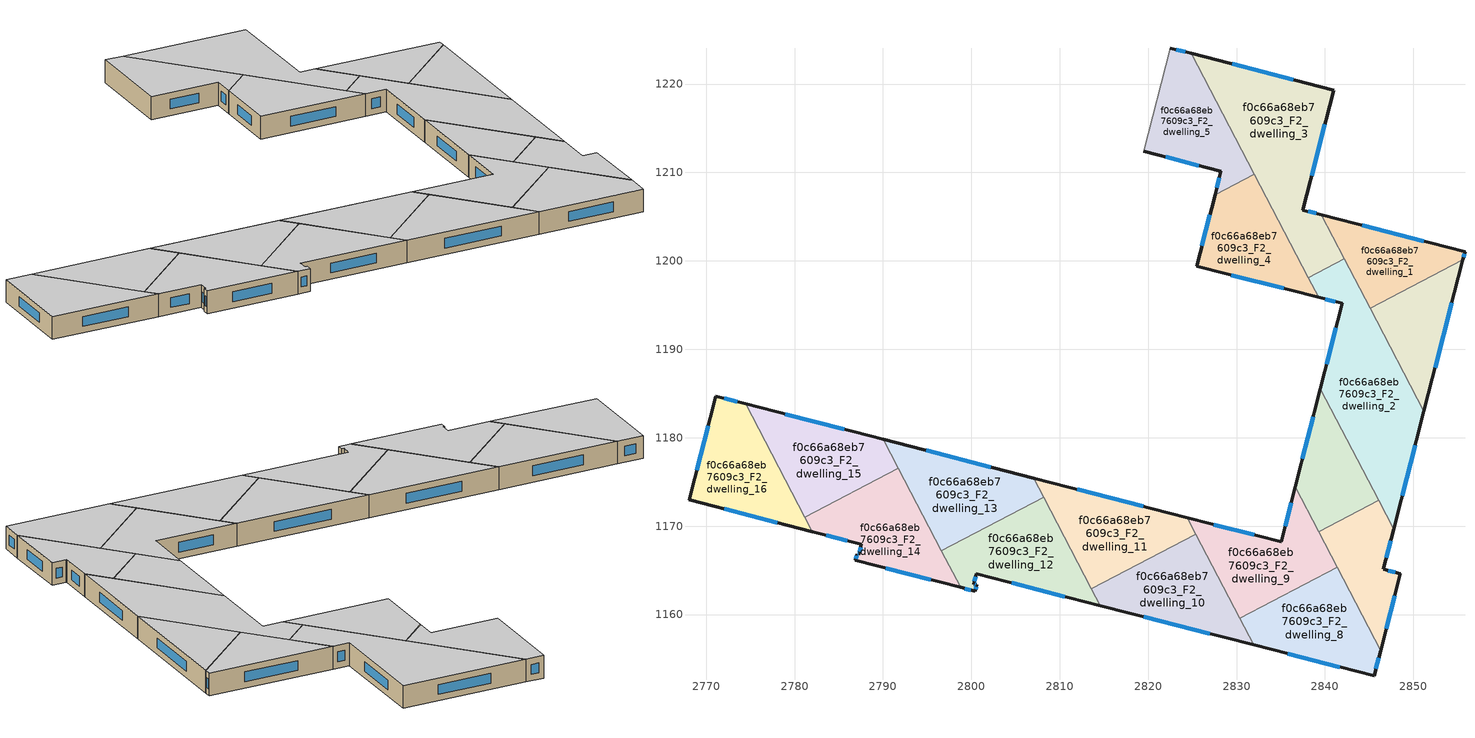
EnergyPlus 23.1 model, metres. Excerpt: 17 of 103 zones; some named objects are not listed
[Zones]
f0c66a68eb7609c3_F2_dwelling_0
 floor to f0c66a68eb7609c3_F1_dwelling_0 (EU_floor_Construction): 2855.61,1200.16 2851.2,1182.99 2845.1,1194.67 z6
 wall outside (EU_wall_Construction): 2851.2,1182.99 2855.61,1200.16 z6:9
 wall to f0c66a68eb7609c3_F2_dwelling_1 (EU_wall_Construction): 2855.61,1200.16 2845.1,1194.67 z6:9
 wall to f0c66a68eb7609c3_F2_dwelling_2 (EU_wall_Construction): 2845.1,1194.67 2851.2,1182.99 z6:9
 window (EU_Window_Construction): 2852.46,1187.89 2854.35,1195.25 z6.86:8.14
 ceiling to f0c66a68eb7609c3_F3_dwelling_0 (EU_floor_Construction): 2851.2,1182.99 2855.61,1200.16 2845.1,1194.67 z9
f0c66a68eb7609c3_F2_dwelling_1
 floor to f0c66a68eb7609c3_F1_dwelling_1 (EU_floor_Construction): 2855.84,1201.04 2855.61,1200.16 2845.1,1194.67 2839.6,1205.21 z6
 wall outside (EU_wall_Construction): 2855.61,1200.16 2855.84,1201.04 2839.6,1205.21 z6:9
 wall to f0c66a68eb7609c3_F2_dwelling_3 (EU_wall_Construction): 2839.6,1205.21 2842.2,1200.23 z6:9
 wall to f0c66a68eb7609c3_F2_dwelling_2 (EU_wall_Construction): 2842.21,1200.23 2845.1,1194.67 z6:9
 window (EU_Window_Construction): 2855.68,1200.41 2855.78,1200.79 / 2851.2,1202.23 2844.24,1204.02 z6.86:8.14
 ceiling to f0c66a68eb7609c3_F3_dwelling_1 (EU_floor_Construction): 2855.61,1200.16 2855.84,1201.04 2839.6,1205.21 2845.1,1194.67 z9
f0c66a68eb7609c3_F2_dwelling_10
 floor to f0c66a68eb7609c3_F1_dwelling_10 (EU_floor_Construction): 2825.39,1169.07 2831.92,1156.56 2814.56,1161.01 2813.58,1162.91 z6
 wall outside (EU_wall_Construction): 2814.56,1161.01 2831.92,1156.56 z6:9
 wall to f0c66a68eb7609c3_F2_dwelling_11 (EU_wall_Construction): 2825.39,1169.07 2813.58,1162.91 z6:9
 wall to f0c66a68eb7609c3_F2_dwelling_12 (EU_wall_Construction): 2813.58,1162.91 2814.56,1161.01 z6:9
 wall to f0c66a68eb7609c3_F2_dwelling_9 (EU_wall_Construction): 2830.34,1159.59 2825.39,1169.07 z6:9
 wall to f0c66a68eb7609c3_F2_dwelling_8 (EU_wall_Construction): 2831.92,1156.56 2830.34,1159.59 z6:9
 window (EU_Window_Construction): 2819.52,1159.74 2826.96,1157.83 z6.86:8.14
 ceiling to f0c66a68eb7609c3_F3_dwelling_10 (EU_floor_Construction): 2831.92,1156.56 2825.39,1169.07 2813.58,1162.91 2814.56,1161.01 z9
f0c66a68eb7609c3_F2_dwelling_11
 floor to f0c66a68eb7609c3_F1_dwelling_11 (EU_floor_Construction): 2824.41,1170.96 2825.39,1169.07 2813.58,1162.91 2807.04,1175.43 z6
 wall outside (EU_wall_Construction): 2824.41,1170.96 2807.04,1175.43 z6:9
 wall to f0c66a68eb7609c3_F2_dwelling_13 (EU_wall_Construction): 2807.04,1175.43 2808.17,1173.27 z6:9
 wall to f0c66a68eb7609c3_F2_dwelling_9 (EU_wall_Construction): 2825.39,1169.07 2824.41,1170.96 z6:9
 wall to f0c66a68eb7609c3_F2_dwelling_12 (EU_wall_Construction): 2808.17,1173.27 2813.58,1162.91 z6:9
 window (EU_Window_Construction): 2819.45,1172.23 2812,1174.15 z6.86:8.14
 ceiling to f0c66a68eb7609c3_F3_dwelling_11 (EU_floor_Construction): 2825.39,1169.07 2824.41,1170.96 2807.04,1175.43 2813.58,1162.91 z9
f0c66a68eb7609c3_F2_dwelling_12
 floor to f0c66a68eb7609c3_F1_dwelling_12 (EU_floor_Construction): 2808.17,1173.27 2814.56,1161.01 2800.56,1164.61 2800.26,1163.44 2800.6,1163.35 2800.42,1162.64 2798.8,1163.06 2796.62,1167.24 z6
 wall outside (EU_wall_Construction): 2798.8,1163.06 2800.42,1162.64 2800.6,1163.35 2800.26,1163.44 2800.56,1164.61 2814.56,1161.01 z6:9
 wall to f0c66a68eb7609c3_F2_dwelling_13 (EU_wall_Construction): 2808.17,1173.27 2796.62,1167.24 z6:9
 wall to f0c66a68eb7609c3_F2_dwelling_14 (EU_wall_Construction): 2796.62,1167.24 2798.8,1163.06 z6:9
 window (EU_Window_Construction): 2799.26,1162.94 2799.95,1162.76 / 2804.56,1163.58 2810.56,1162.04 / 2800.35,1163.77 2800.47,1164.27 / 2800.51,1163.38 2800.36,1163.41 / 2800.47,1162.84 2800.55,1163.15 z6.86:8.14
 ceiling to f0c66a68eb7609c3_F3_dwelling_12 (EU_floor_Construction): 2814.56,1161.01 2808.17,1173.27 2796.62,1167.24 2798.8,1163.06 2800.42,1162.64 2800.6,1163.35 2800.26,1163.44 2800.56,1164.61 z9
f0c66a68eb7609c3_F2_dwelling_13
 floor to f0c66a68eb7609c3_F1_dwelling_13 (EU_floor_Construction): 2807.04,1175.43 2808.17,1173.27 2796.62,1167.24 2790.05,1179.81 z6
 wall outside (EU_wall_Construction): 2807.04,1175.43 2790.05,1179.81 z6:9
 wall to f0c66a68eb7609c3_F2_dwelling_15 (EU_wall_Construction): 2790.05,1179.81 2791.76,1176.55 z6:9
 wall to f0c66a68eb7609c3_F2_dwelling_14 (EU_wall_Construction): 2791.76,1176.55 2796.62,1167.24 z6:9
 window (EU_Window_Construction): 2802.19,1176.68 2794.91,1178.56 z6.86:8.14
 ceiling to f0c66a68eb7609c3_F3_dwelling_13 (EU_floor_Construction): 2808.17,1173.27 2807.04,1175.43 2790.05,1179.81 2796.62,1167.24 z9
f0c66a68eb7609c3_F2_dwelling_14
 floor to f0c66a68eb7609c3_F1_dwelling_14 (EU_floor_Construction): 2791.76,1176.55 2798.8,1163.06 2786.89,1166.13 2787.07,1166.83 2787.27,1166.78 2787.56,1167.94 2782.02,1169.37 2781.16,1171.02 z6
 wall outside (EU_wall_Construction): 2782.02,1169.37 2787.56,1167.94 2787.27,1166.78 2787.07,1166.83 2786.89,1166.13 2798.8,1163.06 z6:9
 wall to f0c66a68eb7609c3_F2_dwelling_15 (EU_wall_Construction): 2791.76,1176.55 2781.16,1171.02 z6:9
 wall to f0c66a68eb7609c3_F2_dwelling_16 (EU_wall_Construction): 2781.16,1171.02 2782.02,1169.37 z6:9
 window (EU_Window_Construction): 2783.61,1168.96 2785.98,1168.35 / 2790.29,1165.25 2795.4,1163.94 / 2787.02,1166.63 2786.94,1166.33 / 2787.21,1166.8 2787.13,1166.82 / 2787.48,1167.61 2787.35,1167.11 z6.86:8.14
 ceiling to f0c66a68eb7609c3_F3_dwelling_14 (EU_floor_Construction): 2798.8,1163.06 2791.76,1176.55 2781.16,1171.02 2782.02,1169.37 2787.56,1167.94 2787.27,1166.78 2787.07,1166.83 2786.89,1166.13 z9
f0c66a68eb7609c3_F2_dwelling_15
 floor to f0c66a68eb7609c3_F1_dwelling_15 (EU_floor_Construction): 2790.05,1179.81 2791.76,1176.55 2781.16,1171.02 2774.48,1183.83 z6
 wall outside (EU_wall_Construction): 2790.05,1179.81 2774.48,1183.83 z6:9
 wall to f0c66a68eb7609c3_F2_dwelling_16 (EU_wall_Construction): 2774.48,1183.83 2781.16,1171.02 z6:9
 window (EU_Window_Construction): 2785.6,1180.96 2778.93,1182.68 z6.86:8.14
 ceiling to f0c66a68eb7609c3_F3_dwelling_15 (EU_floor_Construction): 2791.76,1176.55 2790.05,1179.81 2774.48,1183.83 2781.16,1171.02 z9
f0c66a68eb7609c3_F2_dwelling_16
 floor to f0c66a68eb7609c3_F1_dwelling_16 (EU_floor_Construction): 2774.48,1183.83 2782.02,1169.37 2768.06,1172.97 2771.12,1184.7 z6
 wall outside (EU_wall_Construction): 2774.48,1183.83 2771.12,1184.7 2768.06,1172.97 2782.02,1169.37 z6:9
 window (EU_Window_Construction): 2772.05,1171.95 2778.03,1170.4 / 2770.24,1181.35 2768.94,1176.32 / 2773.52,1184.08 2772.08,1184.45 z6.86:8.14
 ceiling to f0c66a68eb7609c3_F3_dwelling_16 (EU_floor_Construction): 2782.02,1169.37 2774.48,1183.83 2771.12,1184.7 2768.06,1172.97 z9
f0c66a68eb7609c3_F2_dwelling_2
 floor to f0c66a68eb7609c3_F1_dwelling_2 (EU_floor_Construction): 2842.21,1200.23 2851.2,1182.99 2847.77,1169.63 2839.47,1185.53 2841.95,1195.19 2839.28,1195.88 2838.12,1198.1 z6
 wall outside (EU_wall_Construction): 2839.28,1195.88 2841.95,1195.19 2839.47,1185.53 / 2847.77,1169.63 2851.2,1182.99 z6:9
 wall to f0c66a68eb7609c3_F2_dwelling_7 (EU_wall_Construction): 2839.47,1185.53 2846.06,1172.91 z6:9
 wall to f0c66a68eb7609c3_F2_dwelling_4 (EU_wall_Construction): 2838.12,1198.1 2839.28,1195.88 z6:9
 wall to f0c66a68eb7609c3_F2_dwelling_3 (EU_wall_Construction): 2842.21,1200.23 2838.12,1198.1 z6:9
 wall to f0c66a68eb7609c3_F2_dwelling_6 (EU_wall_Construction): 2846.06,1172.91 2847.77,1169.63 z6:9
 window (EU_Window_Construction): 2841.24,1192.43 2840.18,1188.29 / 2840.04,1195.68 2841.19,1195.39 / 2848.75,1173.44 2850.22,1179.17 z6.86:8.14
 ceiling to f0c66a68eb7609c3_F3_dwelling_2 (EU_floor_Construction): 2847.77,1169.63 2851.2,1182.99 2842.21,1200.23 2838.12,1198.1 2839.28,1195.88 2841.95,1195.19 2839.47,1185.53 z9
f0c66a68eb7609c3_F2_dwelling_3
 floor to f0c66a68eb7609c3_F1_dwelling_3 (EU_floor_Construction): 2840.99,1219.31 2837.5,1205.75 2839.6,1205.21 2842.21,1200.23 2838.12,1198.1 2824.89,1223.46 z6
 wall outside (EU_wall_Construction): 2839.6,1205.21 2837.5,1205.75 2840.99,1219.31 2824.89,1223.46 z6:9
 wall to f0c66a68eb7609c3_F2_dwelling_5 (EU_wall_Construction): 2824.89,1223.46 2832,1209.82 z6:9
 wall to f0c66a68eb7609c3_F2_dwelling_4 (EU_wall_Construction): 2832,1209.82 2838.12,1198.1 z6:9
 window (EU_Window_Construction): 2836.39,1220.5 2829.49,1222.28 / 2838.49,1209.62 2839.99,1215.43 / 2839,1205.36 2838.1,1205.6 z6.86:8.14
 ceiling to f0c66a68eb7609c3_F3_dwelling_3 (EU_floor_Construction): 2842.21,1200.23 2839.6,1205.21 2837.5,1205.75 2840.99,1219.31 2824.89,1223.46 2838.12,1198.1 z9
f0c66a68eb7609c3_F2_dwelling_4
 floor to f0c66a68eb7609c3_F1_dwelling_4 (EU_floor_Construction): 2832,1209.82 2839.28,1195.88 2825.49,1199.42 2827.56,1207.5 z6
 wall outside (EU_wall_Construction): 2827.56,1207.5 2825.49,1199.42 2839.28,1195.88 z6:9
 wall to f0c66a68eb7609c3_F2_dwelling_5 (EU_wall_Construction): 2832,1209.82 2827.56,1207.5 z6:9
 window (EU_Window_Construction): 2826.97,1205.19 2826.08,1201.73 / 2829.43,1198.4 2835.34,1196.89 z6.86:8.14
 ceiling to f0c66a68eb7609c3_F3_dwelling_4 (EU_floor_Construction): 2839.28,1195.88 2832,1209.82 2827.56,1207.5 2825.49,1199.42 z9
f0c66a68eb7609c3_F2_dwelling_5
 floor to f0c66a68eb7609c3_F1_dwelling_5 (EU_floor_Construction): 2824.89,1223.46 2832,1209.82 2827.56,1207.5 2828.24,1210.14 2819.48,1212.4 2822.53,1224.07 z6
 wall outside (EU_wall_Construction): 2819.48,1212.4 2828.24,1210.14 2827.56,1207.5 / 2824.89,1223.46 2822.53,1224.07 z6:9
 wall adiabatic (EU_wall_Construction): 2822.53,1224.07 2819.48,1212.4 z6:9
 window (EU_Window_Construction): 2828.05,1209.39 2827.76,1208.26 / 2821.98,1211.76 2825.74,1210.79 / 2824.21,1223.64 2823.2,1223.9 z6.86:8.14
 ceiling to f0c66a68eb7609c3_F3_dwelling_5 (EU_floor_Construction): 2832,1209.82 2824.89,1223.46 2822.53,1224.07 2819.48,1212.4 2828.24,1210.14 2827.56,1207.5 z9
f0c66a68eb7609c3_F2_dwelling_6
 floor to f0c66a68eb7609c3_F1_dwelling_6 (EU_floor_Construction): 2846.06,1172.91 2847.77,1169.63 2846.62,1165.15 2846.61,1165.12 2846.63,1165.12 2848.51,1164.62 2846.29,1155.93 2839.28,1169.37 z6
 wall outside (EU_wall_Construction): 2846.29,1155.93 2848.51,1164.62 2846.63,1165.12 2846.61,1165.12 2846.62,1165.15 2847.77,1169.63 z6:9
 wall to f0c66a68eb7609c3_F2_dwelling_7 (EU_wall_Construction): 2846.06,1172.91 2839.28,1169.37 z6:9
 wall to f0c66a68eb7609c3_F2_dwelling_8 (EU_wall_Construction): 2841.37,1165.35 2846.29,1155.93 z6:9
 wall to f0c66a68eb7609c3_F2_dwelling_9 (EU_wall_Construction): 2839.28,1169.37 2841.37,1165.35 z6:9
 window (EU_Window_Construction): 2847.98,1164.76 2847.17,1164.97 / 2846.92,1158.41 2847.88,1162.14 / 2846.95,1166.43 2847.44,1168.35 z6.86:8.14
 ceiling to f0c66a68eb7609c3_F3_dwelling_6 (EU_floor_Construction): 2846.29,1155.93 2848.51,1164.62 2846.63,1165.12 2846.61,1165.12 2846.62,1165.15 2847.77,1169.63 2846.06,1172.91 2839.28,1169.37 z9
f0c66a68eb7609c3_F2_dwelling_7
 floor to f0c66a68eb7609c3_F1_dwelling_7 (EU_floor_Construction): 2839.47,1185.53 2846.06,1172.91 2839.28,1169.37 2836.63,1174.45 z6
 wall outside (EU_wall_Construction): 2839.47,1185.53 2836.63,1174.45 z6:9
 wall to f0c66a68eb7609c3_F2_dwelling_9 (EU_wall_Construction): 2836.63,1174.45 2839.28,1169.37 z6:9
 window (EU_Window_Construction): 2838.66,1182.36 2837.44,1177.61 z6.86:8.14
 ceiling to f0c66a68eb7609c3_F3_dwelling_7 (EU_floor_Construction): 2846.06,1172.91 2839.47,1185.53 2836.63,1174.45 2839.28,1169.37 z9
f0c66a68eb7609c3_F2_dwelling_8
 floor to f0c66a68eb7609c3_F1_dwelling_8 (EU_floor_Construction): 2841.37,1165.35 2846.29,1155.93 2845.55,1153.06 2831.92,1156.56 2830.34,1159.59 z6
 wall outside (EU_wall_Construction): 2831.92,1156.56 2845.55,1153.06 2846.29,1155.93 z6:9
 wall to f0c66a68eb7609c3_F2_dwelling_9 (EU_wall_Construction): 2841.37,1165.35 2830.34,1159.59 z6:9
 window (EU_Window_Construction): 2835.82,1155.56 2841.66,1154.06 / 2845.76,1153.88 2846.08,1155.11 z6.86:8.14
 ceiling to f0c66a68eb7609c3_F3_dwelling_8 (EU_floor_Construction): 2845.55,1153.06 2846.29,1155.93 2841.37,1165.35 2830.34,1159.59 2831.92,1156.56 z9
f0c66a68eb7609c3_F2_dwelling_9
 floor to f0c66a68eb7609c3_F1_dwelling_9 (EU_floor_Construction): 2836.63,1174.45 2841.37,1165.35 2830.34,1159.59 2824.41,1170.96 2835.03,1168.22 z6
 wall outside (EU_wall_Construction): 2836.63,1174.45 2835.03,1168.22 2824.41,1170.96 z6:9
 window (EU_Window_Construction): 2836.17,1172.67 2835.49,1170 / 2831.99,1169 2827.44,1170.17 z6.86:8.14
 ceiling to f0c66a68eb7609c3_F3_dwelling_9 (EU_floor_Construction): 2841.37,1165.35 2836.63,1174.45 2835.03,1168.22 2824.41,1170.96 2830.34,1159.59 z9
[Building]
EU S2 Campaign: North Axis=0; Terrain=City; Solar Distribution=FullExterior
[Site:Location]
Helsinki-Vantaa.AP: Latitude=60.317; Longitude=24.963; Time Zone=2; Elevation=54.6
[SizingPeriod:WeatherFileDays]
AnnualSizingPeriod: Begin Month=1; Begin Day of Month=1; End Month=12; End Day of Month=31; Day of Week for Start Day=Monday; Use Weather File Daylight Saving Period=No; Use Weather File Rain and Snow Indicators=No
[MATERIAL]
EU_InternalMass_Material: Roughness=MediumRough; Thickness=0.1; Conductivity=1; Density=1800; Specific Heat=900; Thermal Absorptance=0.9; Solar Absorptance=0.7; Visible Absorptance=0.7
[MATERIAL:NOMASS] Roughness=MediumRough; Thermal Absorptance=0.9; Solar Absorptance=0.7; Visible Absorptance=0.7
Name | Thermal Resistance
EU_wall_NoMass | 5.91765
EU_floor_NoMass | 6.2875
[WINDOWMATERIAL:SIMPLEGLAZINGSYSTEM]
EU_Window_SimpleGlazing: UFactor=0.994035; Solar Heat Gain Coefficient=0.7; Visible Transmittance=0.7
[CONSTRUCTION]
EU_wall_Construction: EU_wall_NoMass
EU_floor_Construction: EU_floor_NoMass
EU_Window_Construction: EU_Window_SimpleGlazing
EU_InternalMass_Construction: EU_InternalMass_Material
[ZONE] Type=1; Multiplier=1; Ceiling Height=autocalculate; Floor Area=autocalculate; Part of Total Floor Area=Yes
Name | Volume
f0c66a68eb7609c3_F2_dwelling_0 | 234.376
f0c66a68eb7609c3_F2_dwelling_1 | 234.341
f0c66a68eb7609c3_F2_dwelling_10 | 324.954
f0c66a68eb7609c3_F2_dwelling_11 | 324.965
f0c66a68eb7609c3_F2_dwelling_12 | 324.964
f0c66a68eb7609c3_F2_dwelling_13 | 324.972
f0c66a68eb7609c3_F2_dwelling_14 | 324.966
f0c66a68eb7609c3_F2_dwelling_15 | 324.988
f0c66a68eb7609c3_F2_dwelling_16 | 324.967
f0c66a68eb7609c3_F2_dwelling_2 | 539.881
f0c66a68eb7609c3_F2_dwelling_3 | 539.897
f0c66a68eb7609c3_F2_dwelling_4 | 296.609
f0c66a68eb7609c3_F2_dwelling_5 | 296.582
f0c66a68eb7609c3_F2_dwelling_6 | 229.1
f0c66a68eb7609c3_F2_dwelling_7 | 229.047
f0c66a68eb7609c3_F2_dwelling_8 | 324.99
f0c66a68eb7609c3_F2_dwelling_9 | 324.979
[INTERNALMASS] Construction=EU_InternalMass_Construction
Name | Zone or ZoneList | Surface Area
f0c66a68eb7609c3_F2_dwelling_0_EU_InternalMass | f0c66a68eb7609c3_F2_dwelling_0 | 78.1241
f0c66a68eb7609c3_F2_dwelling_1_EU_InternalMass | f0c66a68eb7609c3_F2_dwelling_1 | 78.114
f0c66a68eb7609c3_F2_dwelling_2_EU_InternalMass | f0c66a68eb7609c3_F2_dwelling_2 | 179.965
f0c66a68eb7609c3_F2_dwelling_3_EU_InternalMass | f0c66a68eb7609c3_F2_dwelling_3 | 179.968
f0c66a68eb7609c3_F2_dwelling_4_EU_InternalMass | f0c66a68eb7609c3_F2_dwelling_4 | 98.8656
f0c66a68eb7609c3_F2_dwelling_5_EU_InternalMass | f0c66a68eb7609c3_F2_dwelling_5 | 98.8569
f0c66a68eb7609c3_F2_dwelling_6_EU_InternalMass | f0c66a68eb7609c3_F2_dwelling_6 | 76.3664
f0c66a68eb7609c3_F2_dwelling_7_EU_InternalMass | f0c66a68eb7609c3_F2_dwelling_7 | 76.3503
f0c66a68eb7609c3_F2_dwelling_8_EU_InternalMass | f0c66a68eb7609c3_F2_dwelling_8 | 108.333
f0c66a68eb7609c3_F2_dwelling_9_EU_InternalMass | f0c66a68eb7609c3_F2_dwelling_9 | 108.326
f0c66a68eb7609c3_F2_dwelling_10_EU_InternalMass | f0c66a68eb7609c3_F2_dwelling_10 | 108.317
f0c66a68eb7609c3_F2_dwelling_11_EU_InternalMass | f0c66a68eb7609c3_F2_dwelling_11 | 108.319
f0c66a68eb7609c3_F2_dwelling_12_EU_InternalMass | f0c66a68eb7609c3_F2_dwelling_12 | 108.32
f0c66a68eb7609c3_F2_dwelling_13_EU_InternalMass | f0c66a68eb7609c3_F2_dwelling_13 | 108.321
f0c66a68eb7609c3_F2_dwelling_14_EU_InternalMass | f0c66a68eb7609c3_F2_dwelling_14 | 108.322
f0c66a68eb7609c3_F2_dwelling_15_EU_InternalMass | f0c66a68eb7609c3_F2_dwelling_15 | 108.328
f0c66a68eb7609c3_F2_dwelling_16_EU_InternalMass | f0c66a68eb7609c3_F2_dwelling_16 | 108.322
[OTHEREQUIPMENT] Fuel Type=Electricity; Design Level Calculation Method=Watts/Area; Power per Zone Floor Area=1; Fraction Latent=0; Fraction Radiant=0; Fraction Lost=0; Carbon Dioxide Generation Rate=0; EndUse Subcategory=EU_Step8_InternalGains
Name | Zone or ZoneList or Space or SpaceList | Schedule
EU_Step8_InternalGain_f0c66a68eb7609c3_F2_dwelling_0_f000 | f0c66a68eb7609c3_F2_dwelling_0 | EU_Step8_GainSchedule_f0c66a68eb7609c3_F2_dwelling_0_f000
EU_Step8_InternalGain_f0c66a68eb7609c3_F2_dwelling_1_f000 | f0c66a68eb7609c3_F2_dwelling_1 | EU_Step8_GainSchedule_f0c66a68eb7609c3_F2_dwelling_1_f000
EU_Step8_InternalGain_f0c66a68eb7609c3_F2_dwelling_2_f000 | f0c66a68eb7609c3_F2_dwelling_2 | EU_Step8_GainSchedule_f0c66a68eb7609c3_F2_dwelling_2_f000
EU_Step8_InternalGain_f0c66a68eb7609c3_F2_dwelling_3_f000 | f0c66a68eb7609c3_F2_dwelling_3 | EU_Step8_GainSchedule_f0c66a68eb7609c3_F2_dwelling_3_f000
EU_Step8_InternalGain_f0c66a68eb7609c3_F2_dwelling_4_f000 | f0c66a68eb7609c3_F2_dwelling_4 | EU_Step8_GainSchedule_f0c66a68eb7609c3_F2_dwelling_4_f000
EU_Step8_InternalGain_f0c66a68eb7609c3_F2_dwelling_5_f000 | f0c66a68eb7609c3_F2_dwelling_5 | EU_Step8_GainSchedule_f0c66a68eb7609c3_F2_dwelling_5_f000
EU_Step8_InternalGain_f0c66a68eb7609c3_F2_dwelling_6_f000 | f0c66a68eb7609c3_F2_dwelling_6 | EU_Step8_GainSchedule_f0c66a68eb7609c3_F2_dwelling_6_f000
EU_Step8_InternalGain_f0c66a68eb7609c3_F2_dwelling_7_f000 | f0c66a68eb7609c3_F2_dwelling_7 | EU_Step8_GainSchedule_f0c66a68eb7609c3_F2_dwelling_7_f000
EU_Step8_InternalGain_f0c66a68eb7609c3_F2_dwelling_8_f000 | f0c66a68eb7609c3_F2_dwelling_8 | EU_Step8_GainSchedule_f0c66a68eb7609c3_F2_dwelling_8_f000
EU_Step8_InternalGain_f0c66a68eb7609c3_F2_dwelling_9_f000 | f0c66a68eb7609c3_F2_dwelling_9 | EU_Step8_GainSchedule_f0c66a68eb7609c3_F2_dwelling_9_f000
EU_Step8_InternalGain_f0c66a68eb7609c3_F2_dwelling_10_f000 | f0c66a68eb7609c3_F2_dwelling_10 | EU_Step8_GainSchedule_f0c66a68eb7609c3_F2_dwelling_10_f000
EU_Step8_InternalGain_f0c66a68eb7609c3_F2_dwelling_11_f000 | f0c66a68eb7609c3_F2_dwelling_11 | EU_Step8_GainSchedule_f0c66a68eb7609c3_F2_dwelling_11_f000
EU_Step8_InternalGain_f0c66a68eb7609c3_F2_dwelling_12_f000 | f0c66a68eb7609c3_F2_dwelling_12 | EU_Step8_GainSchedule_f0c66a68eb7609c3_F2_dwelling_12_f000
EU_Step8_InternalGain_f0c66a68eb7609c3_F2_dwelling_13_f000 | f0c66a68eb7609c3_F2_dwelling_13 | EU_Step8_GainSchedule_f0c66a68eb7609c3_F2_dwelling_13_f000
EU_Step8_InternalGain_f0c66a68eb7609c3_F2_dwelling_14_f000 | f0c66a68eb7609c3_F2_dwelling_14 | EU_Step8_GainSchedule_f0c66a68eb7609c3_F2_dwelling_14_f000
EU_Step8_InternalGain_f0c66a68eb7609c3_F2_dwelling_15_f000 | f0c66a68eb7609c3_F2_dwelling_15 | EU_Step8_GainSchedule_f0c66a68eb7609c3_F2_dwelling_15_f000
EU_Step8_InternalGain_f0c66a68eb7609c3_F2_dwelling_16_f000 | f0c66a68eb7609c3_F2_dwelling_16 | EU_Step8_GainSchedule_f0c66a68eb7609c3_F2_dwelling_16_f000
[ZONEVENTILATION:DESIGNFLOWRATE] Schedule=EU_AlwaysOn; Design Flow Rate Calculation Method=AirChanges/Hour; Air Changes per Hour=0.596421; Ventilation Type=Natural; Fan Pressure Rise=0; Fan Total Efficiency=1; Constant Term Coefficient=1; Temperature Term Coefficient=0; Velocity Term Coefficient=0; Velocity Squared Term Coefficient=0; Minimum Indoor Temperature=-100; Maximum Indoor Temperature=100; Delta Temperature=-100; Minimum Outdoor Temperature=-100; Maximum Outdoor Temperature=100; Maximum Wind Speed=40
Name | Zone or ZoneList or Space or SpaceList
EU_ConstantAir_f0c66a68eb7609c3_F2_dwelling_0 | f0c66a68eb7609c3_F2_dwelling_0
EU_ConstantAir_f0c66a68eb7609c3_F2_dwelling_1 | f0c66a68eb7609c3_F2_dwelling_1
EU_ConstantAir_f0c66a68eb7609c3_F2_dwelling_2 | f0c66a68eb7609c3_F2_dwelling_2
EU_ConstantAir_f0c66a68eb7609c3_F2_dwelling_3 | f0c66a68eb7609c3_F2_dwelling_3
EU_ConstantAir_f0c66a68eb7609c3_F2_dwelling_4 | f0c66a68eb7609c3_F2_dwelling_4
EU_ConstantAir_f0c66a68eb7609c3_F2_dwelling_5 | f0c66a68eb7609c3_F2_dwelling_5
EU_ConstantAir_f0c66a68eb7609c3_F2_dwelling_6 | f0c66a68eb7609c3_F2_dwelling_6
EU_ConstantAir_f0c66a68eb7609c3_F2_dwelling_7 | f0c66a68eb7609c3_F2_dwelling_7
EU_ConstantAir_f0c66a68eb7609c3_F2_dwelling_8 | f0c66a68eb7609c3_F2_dwelling_8
EU_ConstantAir_f0c66a68eb7609c3_F2_dwelling_9 | f0c66a68eb7609c3_F2_dwelling_9
EU_ConstantAir_f0c66a68eb7609c3_F2_dwelling_10 | f0c66a68eb7609c3_F2_dwelling_10
EU_ConstantAir_f0c66a68eb7609c3_F2_dwelling_11 | f0c66a68eb7609c3_F2_dwelling_11
EU_ConstantAir_f0c66a68eb7609c3_F2_dwelling_12 | f0c66a68eb7609c3_F2_dwelling_12
EU_ConstantAir_f0c66a68eb7609c3_F2_dwelling_13 | f0c66a68eb7609c3_F2_dwelling_13
EU_ConstantAir_f0c66a68eb7609c3_F2_dwelling_14 | f0c66a68eb7609c3_F2_dwelling_14
EU_ConstantAir_f0c66a68eb7609c3_F2_dwelling_15 | f0c66a68eb7609c3_F2_dwelling_15
EU_ConstantAir_f0c66a68eb7609c3_F2_dwelling_16 | f0c66a68eb7609c3_F2_dwelling_16
[HVACTEMPLATE:ZONE:IDEALLOADSAIRSYSTEM] System Availability Schedule=EU_AlwaysOn; Maximum Heating Supply Air Temperature=50; Minimum Cooling Supply Air Temperature=13; Maximum Heating Supply Air Humidity Ratio=0.0156; Minimum Cooling Supply Air Humidity Ratio=0.0077; Heating Limit=NoLimit; Cooling Limit=NoLimit; Heating Availability Schedule=EU_AlwaysOn; Cooling Availability Schedule=EU_CoolingOff; Dehumidification Control Type=ConstantSensibleHeatRatio; Cooling Sensible Heat Ratio=0.7; Dehumidification Setpoint=60; Humidification Control Type=None; Humidification Setpoint=30; Outdoor Air Method=None; Outdoor Air Flow Rate per Person=0.00944; Outdoor Air Flow Rate per Zone Floor Area=0; Outdoor Air Flow Rate per Zone=0; Demand Controlled Ventilation Type=None; Outdoor Air Economizer Type=NoEconomizer; Heat Recovery Type=None; Sensible Heat Recovery Effectiveness=0.7; Latent Heat Recovery Effectiveness=0.65
Name | Template Thermostat
f0c66a68eb7609c3_F2_dwelling_0 | EU_HeatOnly_f0c66a68eb7609c3_F2_dwelling_0
f0c66a68eb7609c3_F2_dwelling_1 | EU_HeatOnly_f0c66a68eb7609c3_F2_dwelling_1
f0c66a68eb7609c3_F2_dwelling_2 | EU_HeatOnly_f0c66a68eb7609c3_F2_dwelling_2
f0c66a68eb7609c3_F2_dwelling_3 | EU_HeatOnly_f0c66a68eb7609c3_F2_dwelling_3
f0c66a68eb7609c3_F2_dwelling_4 | EU_HeatOnly_f0c66a68eb7609c3_F2_dwelling_4
f0c66a68eb7609c3_F2_dwelling_5 | EU_HeatOnly_f0c66a68eb7609c3_F2_dwelling_5
f0c66a68eb7609c3_F2_dwelling_6 | EU_HeatOnly_f0c66a68eb7609c3_F2_dwelling_6
f0c66a68eb7609c3_F2_dwelling_7 | EU_HeatOnly_f0c66a68eb7609c3_F2_dwelling_7
f0c66a68eb7609c3_F2_dwelling_8 | EU_HeatOnly_f0c66a68eb7609c3_F2_dwelling_8
f0c66a68eb7609c3_F2_dwelling_9 | EU_HeatOnly_f0c66a68eb7609c3_F2_dwelling_9
f0c66a68eb7609c3_F2_dwelling_10 | EU_HeatOnly_f0c66a68eb7609c3_F2_dwelling_10
f0c66a68eb7609c3_F2_dwelling_11 | EU_HeatOnly_f0c66a68eb7609c3_F2_dwelling_11
f0c66a68eb7609c3_F2_dwelling_12 | EU_HeatOnly_f0c66a68eb7609c3_F2_dwelling_12
f0c66a68eb7609c3_F2_dwelling_13 | EU_HeatOnly_f0c66a68eb7609c3_F2_dwelling_13
f0c66a68eb7609c3_F2_dwelling_14 | EU_HeatOnly_f0c66a68eb7609c3_F2_dwelling_14
f0c66a68eb7609c3_F2_dwelling_15 | EU_HeatOnly_f0c66a68eb7609c3_F2_dwelling_15
f0c66a68eb7609c3_F2_dwelling_16 | EU_HeatOnly_f0c66a68eb7609c3_F2_dwelling_16
[SIZING:ZONE] Zone Cooling Design Supply Air Temperature Input Method=SupplyAirTemperature; Zone Cooling Design Supply Air Temperature=13; Zone Heating Design Supply Air Temperature Input Method=SupplyAirTemperature; Zone Heating Design Supply Air Temperature=50; Zone Cooling Design Supply Air Humidity Ratio=0.008; Zone Heating Design Supply Air Humidity Ratio=0.008; Cooling Design Air Flow Method=DesignDay; Cooling Design Air Flow Rate=0; Cooling Minimum Air Flow per Zone Floor Area=0.000762; Cooling Minimum Air Flow=0; Cooling Minimum Air Flow Fraction=0.2; Heating Design Air Flow Method=DesignDay; Heating Design Air Flow Rate=0; Heating Maximum Air Flow per Zone Floor Area=0.002032; Heating Maximum Air Flow=0.141576; Heating Maximum Air Flow Fraction=0.3; Account for Dedicated Outdoor Air System=No; Dedicated Outdoor Air System Control Strategy=NeutralSupplyAir; Dedicated Outdoor Air Low Setpoint Temperature for Design=autosize; Dedicated Outdoor Air High Setpoint Temperature for Design=autosize; Zone Load Sizing Method=Sensible Load Only No Latent Load; Zone Latent Cooling Design Supply Air Humidity Ratio Input Method=HumidityRatioDifference; Zone Cooling Design Supply Air Humidity Ratio Difference=0.005; Zone Latent Heating Design Supply Air Humidity Ratio Input Method=HumidityRatioDifference; Zone Humidification Design Supply Air Humidity Ratio Difference=0.005
f0c66a68eb7609c3_F2_dwelling_0; f0c66a68eb7609c3_F2_dwelling_1; f0c66a68eb7609c3_F2_dwelling_2; f0c66a68eb7609c3_F2_dwelling_3; f0c66a68eb7609c3_F2_dwelling_4; f0c66a68eb7609c3_F2_dwelling_5; f0c66a68eb7609c3_F2_dwelling_6; f0c66a68eb7609c3_F2_dwelling_7; f0c66a68eb7609c3_F2_dwelling_8; f0c66a68eb7609c3_F2_dwelling_9; f0c66a68eb7609c3_F2_dwelling_10; f0c66a68eb7609c3_F2_dwelling_11; f0c66a68eb7609c3_F2_dwelling_12; f0c66a68eb7609c3_F2_dwelling_13; f0c66a68eb7609c3_F2_dwelling_14; f0c66a68eb7609c3_F2_dwelling_15; f0c66a68eb7609c3_F2_dwelling_16
[SCHEDULE:CONSTANT]
Name | Hourly Value
EU_AlwaysOn | 1
EU_CoolingOff | 0
[SCHEDULE:FILE] Column Number=1; Rows to Skip at Top=0; Number of Hours of Data=8760; Column Separator=Comma; Interpolate to Timestep=No; Minutes per Item=60; Adjust Schedule for Daylight Savings=Yes
Name | File
EU_Step8_GainSchedule_f0c66a68eb7609c3_F2_dwelling_0_f000 | ../../schedules/f0c66a68eb7609c3/f0c66a68eb7609c3_F2_dwelling_0_f000_gain.csv
EU_Step8_GainSchedule_f0c66a68eb7609c3_F2_dwelling_1_f000 | ../../schedules/f0c66a68eb7609c3/f0c66a68eb7609c3_F2_dwelling_1_f000_gain.csv
EU_Step8_GainSchedule_f0c66a68eb7609c3_F2_dwelling_2_f000 | ../../schedules/f0c66a68eb7609c3/f0c66a68eb7609c3_F2_dwelling_2_f000_gain.csv
EU_Step8_GainSchedule_f0c66a68eb7609c3_F2_dwelling_3_f000 | ../../schedules/f0c66a68eb7609c3/f0c66a68eb7609c3_F2_dwelling_3_f000_gain.csv
EU_Step8_GainSchedule_f0c66a68eb7609c3_F2_dwelling_4_f000 | ../../schedules/f0c66a68eb7609c3/f0c66a68eb7609c3_F2_dwelling_4_f000_gain.csv
EU_Step8_GainSchedule_f0c66a68eb7609c3_F2_dwelling_5_f000 | ../../schedules/f0c66a68eb7609c3/f0c66a68eb7609c3_F2_dwelling_5_f000_gain.csv
EU_Step8_GainSchedule_f0c66a68eb7609c3_F2_dwelling_6_f000 | ../../schedules/f0c66a68eb7609c3/f0c66a68eb7609c3_F2_dwelling_6_f000_gain.csv
EU_Step8_GainSchedule_f0c66a68eb7609c3_F2_dwelling_7_f000 | ../../schedules/f0c66a68eb7609c3/f0c66a68eb7609c3_F2_dwelling_7_f000_gain.csv
EU_Step8_GainSchedule_f0c66a68eb7609c3_F2_dwelling_8_f000 | ../../schedules/f0c66a68eb7609c3/f0c66a68eb7609c3_F2_dwelling_8_f000_gain.csv
EU_Step8_GainSchedule_f0c66a68eb7609c3_F2_dwelling_9_f000 | ../../schedules/f0c66a68eb7609c3/f0c66a68eb7609c3_F2_dwelling_9_f000_gain.csv
EU_Step8_GainSchedule_f0c66a68eb7609c3_F2_dwelling_10_f000 | ../../schedules/f0c66a68eb7609c3/f0c66a68eb7609c3_F2_dwelling_10_f000_gain.csv
EU_Step8_GainSchedule_f0c66a68eb7609c3_F2_dwelling_11_f000 | ../../schedules/f0c66a68eb7609c3/f0c66a68eb7609c3_F2_dwelling_11_f000_gain.csv
EU_Step8_GainSchedule_f0c66a68eb7609c3_F2_dwelling_12_f000 | ../../schedules/f0c66a68eb7609c3/f0c66a68eb7609c3_F2_dwelling_12_f000_gain.csv
EU_Step8_GainSchedule_f0c66a68eb7609c3_F2_dwelling_13_f000 | ../../schedules/f0c66a68eb7609c3/f0c66a68eb7609c3_F2_dwelling_13_f000_gain.csv
EU_Step8_GainSchedule_f0c66a68eb7609c3_F2_dwelling_14_f000 | ../../schedules/f0c66a68eb7609c3/f0c66a68eb7609c3_F2_dwelling_14_f000_gain.csv
EU_Step8_GainSchedule_f0c66a68eb7609c3_F2_dwelling_15_f000 | ../../schedules/f0c66a68eb7609c3/f0c66a68eb7609c3_F2_dwelling_15_f000_gain.csv
EU_Step8_GainSchedule_f0c66a68eb7609c3_F2_dwelling_16_f000 | ../../schedules/f0c66a68eb7609c3/f0c66a68eb7609c3_F2_dwelling_16_f000_gain.csv
